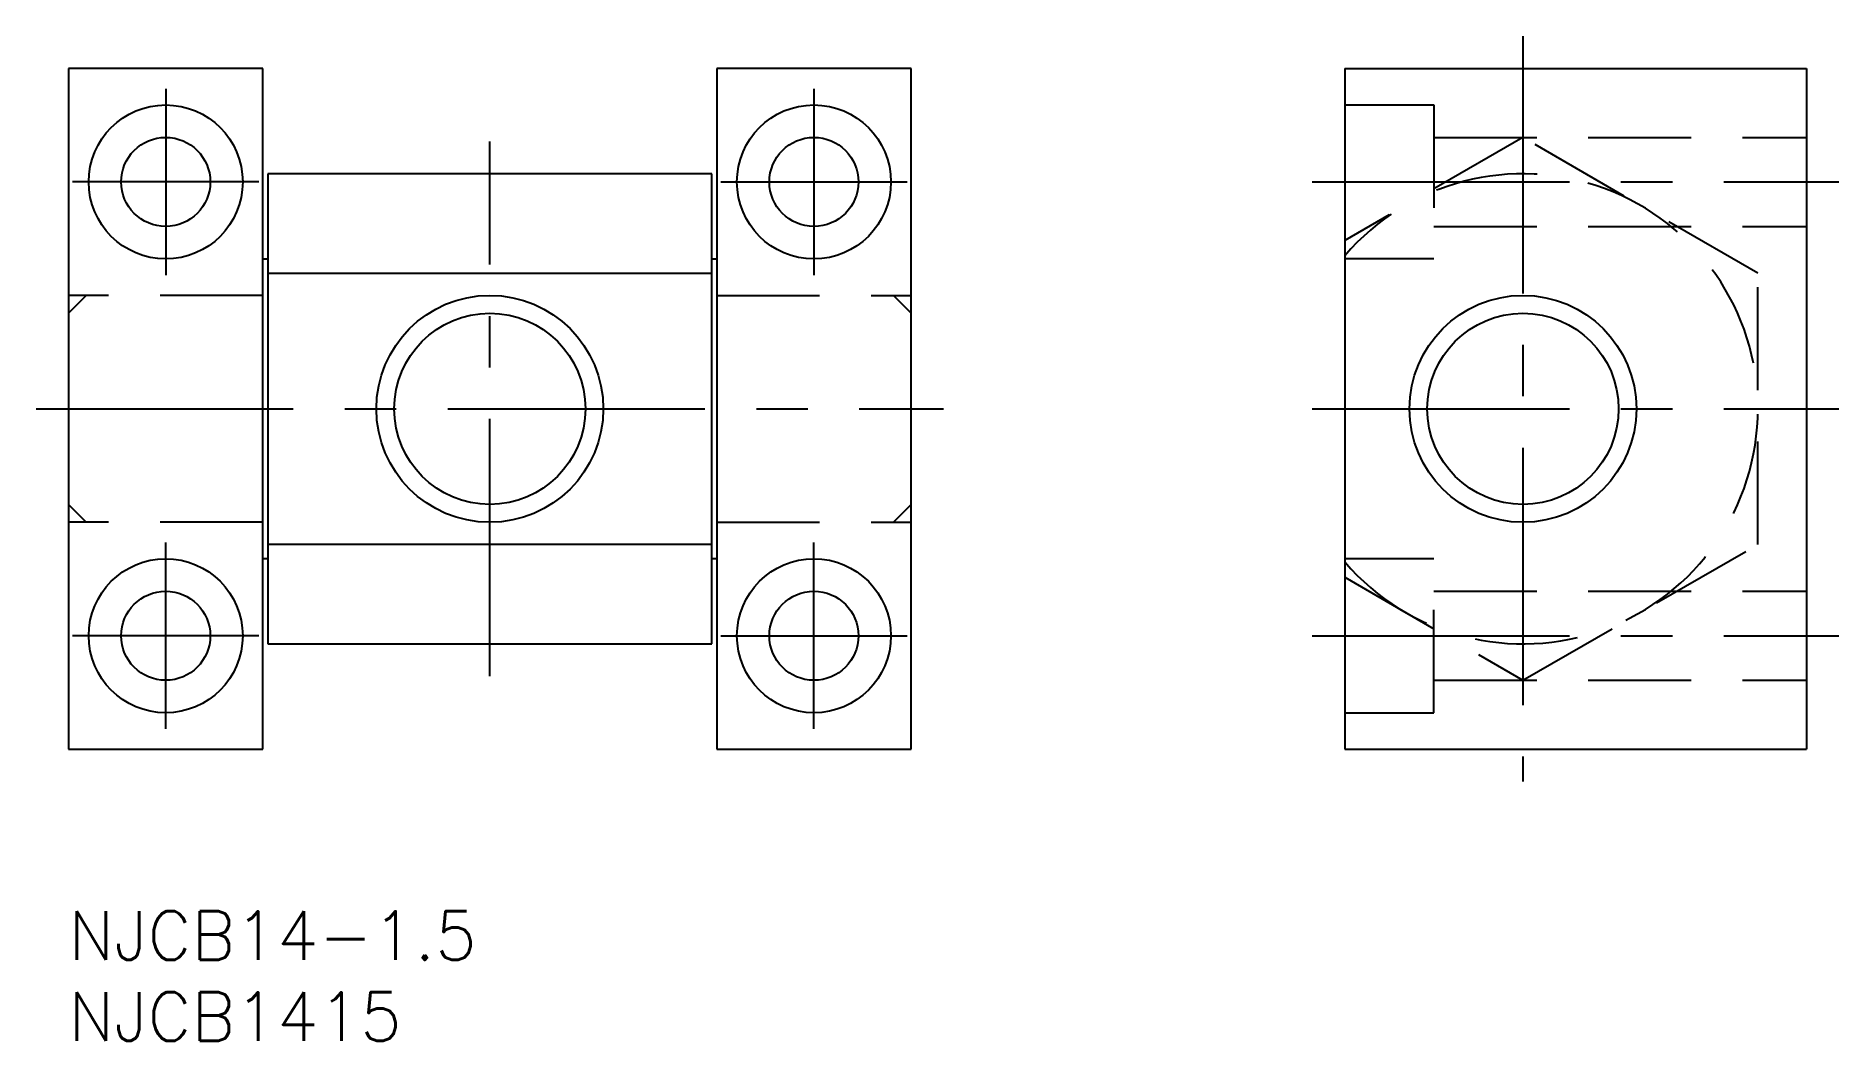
# Model space of a CAD drawing. Extents: x -2 to 109, y -8 to 54.
import ezdxf

# ---------------------------------------------------------------- set-up
doc = ezdxf.new("R2010")
doc.units = 0
doc.header["$LTSCALE"] = 0.5
doc.linetypes.add('CENTER', pattern=[50.8, 31.75, -6.35, 6.35, -6.35])
doc.linetypes.add('DASHED', pattern=[19.05, 12.7, -6.35])
for name, color, linetype in [('MSM_CENTER', 1, 'CENTER'), ('MSM_CONTINUOUS', 7, 'CONTINUOUS'), ('MSM_DASHED', 4, 'DASHED'), ('MSM_NARROW', 5, 'CONTINUOUS'), ('MSM_PART_NUMBER', 7, 'CONTINUOUS')]:
    doc.layers.add(name, color=color, linetype=linetype)
doc.styles.get("Standard").update_dxf_attribs({"font": 'txt.shx', "height": 3, "bigfont": 'bigfont.shx'})

# ---------------------------------------------------------------- blocks, each defined once
blk = doc.blocks.new('*U2')
at = {"layer": 'MSM_PART_NUMBER'}
blk.add_text('NJCB14-1.5', height=3, dxfattribs=at).set_placement((0, -3))
blk = doc.blocks.new('*U3')
at = {"layer": 'MSM_PART_NUMBER'}
blk.add_text('NJCB1415', height=3, dxfattribs=at).set_placement((0, -8))

msp = doc.modelspace()

# ---------------------------------------------------------------- linework, layer by layer
at = {"layer": 'MSM_CENTER'}
for p, q in [((89.75, 54), (89.75, 8)), ((6, 50.75), (6, 39.25)), ((46, 50.75), (46, 39.25)), ((26, 14.5), (26, 47.5)), ((11.75, 45), (0.25, 45)), ((40.25, 45), (51.75, 45)), ((76.75, 45), (109.25, 45)), ((-2, 31), (54, 31)), ((76.75, 31), (109.25, 31)), ((6, 11.25), (6, 22.75)), ((46, 11.25), (46, 22.75)), ((11.75, 17), (0.25, 17)), ((40.25, 17), (51.75, 17)), ((76.75, 17), (109.25, 17))]:
    msp.add_line(p, q, dxfattribs=at)
at = {"layer": 'MSM_CONTINUOUS'}
for p, q in [((12, 52), (0, 52)), ((0, 52), (0, 10)), ((12, 10), (12, 52)), ((52, 52), (40, 52)), ((40, 52), (40, 10)), ((52, 10), (52, 52)), ((78.75, 52), (78.75, 10)), ((78.75, 52), (107.25, 52)), ((107.25, 52), (107.25, 10)), ((39.7, 45.5), (12.3, 45.5)), ((12.3, 45.5), (12.3, 16.5)), ((39.7, 16.5), (39.7, 45.5)), ((12, 40.25), (12.3, 40.25)), ((39.7, 40.25), (40, 40.25)), ((12.3, 39.37), (39.7, 39.37)), ((39.7, 22.63), (12.3, 22.63)), ((12.3, 21.75), (12, 21.75)), ((40, 21.75), (39.7, 21.75)), ((12.3, 16.5), (39.7, 16.5)), ((0, 10), (12, 10)), ((40, 10), (52, 10)), ((78.75, 10), (107.25, 10))]:
    msp.add_line(p, q, dxfattribs=at)
for centre, radius in [((6, 45), 4.75), ((46, 45), 4.75), ((6, 45), 2.75), ((46, 45), 2.75), ((26, 31), 7), ((89.75, 31), 5.9), ((6, 17), 4.75), ((46, 17), 4.75), ((6, 17), 2.75), ((46, 17), 2.75)]:
    msp.add_circle(centre, radius, dxfattribs=at)
at = {"layer": 'MSM_DASHED'}
for p, q in [((78.75, 49.75), (84.25, 49.75)), ((84.25, 49.75), (84.25, 40.25)), ((89.75, 47.74), (78.75, 41.39)), ((84.25, 47.75), (107.25, 47.75)), ((104.25, 39.37), (89.75, 47.74)), ((84.25, 42.25), (107.25, 42.25)), ((84.25, 40.25), (78.75, 40.25)), ((104.25, 22.63), (104.25, 39.37)), ((12, 38), (0, 38)), ((0, 36.9), (1.1, 38)), ((40, 38), (52, 38)), ((52, 36.9), (50.9, 38)), ((0, 25.1), (1.1, 24)), ((52, 25.1), (50.9, 24)), ((12, 24), (0, 24)), ((40, 24), (52, 24)), ((89.75, 14.26), (104.25, 22.63)), ((84.25, 21.75), (78.75, 21.75)), ((84.25, 12.25), (84.25, 21.75)), ((78.75, 20.61), (89.75, 14.26)), ((84.25, 19.75), (107.25, 19.75)), ((84.25, 14.25), (107.25, 14.25)), ((78.75, 12.25), (84.25, 12.25))]:
    msp.add_line(p, q, dxfattribs=at)
msp.add_arc((89.75, 31), 14.5, 220.6572, 139.3428, dxfattribs=at)
at = {"layer": 'MSM_NARROW'}
for centre, radius in [((89.75, 31), 7), ((26, 31), 5.9)]:
    msp.add_circle(centre, radius, dxfattribs=at)

# ---------------------------------------------------------------- block references
at = {"layer": 'MSM_CONTINUOUS'}
for name in ['*U2', '*U3']:
    msp.add_blockref(name, (0, 0), dxfattribs=at)

doc.saveas('drawing.dxf')
